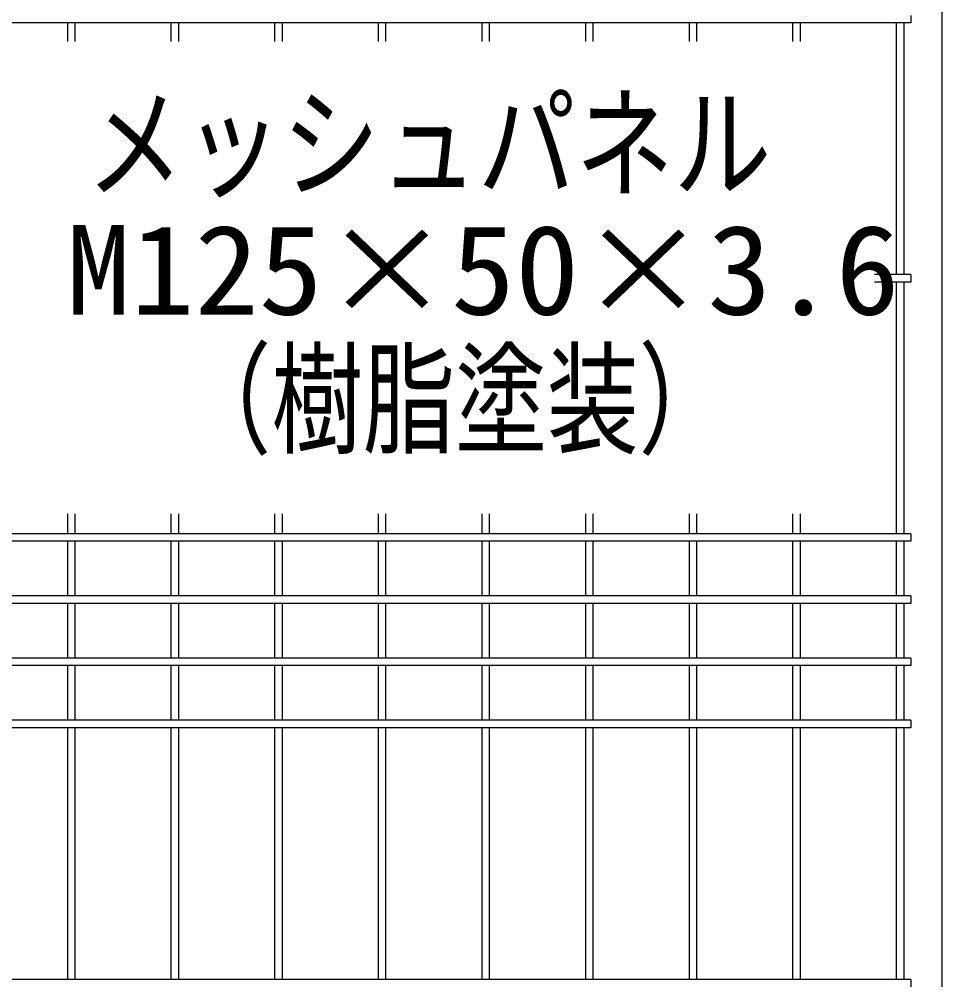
# Model space of a CAD drawing. Units: millimetres, scale not verified. Extents: x -4455 to 4455, y -3150 to 3150.
# Drawn here: x 2208.8 to 2654, y -96.9 to 366.5 of the extents above; entities that cross this region are included whole.
import ezdxf
from ezdxf.enums import TextEntityAlignment as Align

# ---------------------------------------------------------------- set-up
doc = ezdxf.new("R2010")
doc.units = ezdxf.units.MM
doc.header["$LTSCALE"] = 20
doc.linetypes.add('USER2', pattern=[0.375, 0.25, -0.125])
for name, color, linetype, lineweight in [('0-2_0', 3, 'USER2', 25), ('0-6_扉縦枠', 7, 'Continuous', 25), ('0-F_NER', 30, 'Continuous', 25)]:
    doc.layers.add(name, color=color, linetype=linetype, lineweight=lineweight)
doc.styles.add('ＭＳ ゴシック', font='')
doc.styles.get('ＭＳ ゴシック').set_extended_font_data('MS Gothic')

msp = doc.modelspace()

# ---------------------------------------------------------------- linework, layer by layer
at = {"layer": '0-6_扉縦枠'}
msp.add_line((2653.97, 891.47), (2653.97, -819.53), dxfattribs=at)
at = {"layer": '0-F_NER'}
for p, q in [((2638.97, 368.28), (2638.97, 364.68)), ((2638.97, 364.68), (1628.97, 364.68)), ((2232.17, 355.67), (2232.17, 364.68)), ((2235.77, 355.67), (2235.77, 364.68)), ((2282.17, 355.67), (2282.17, 364.68)), ((2285.77, 355.67), (2285.77, 364.68)), ((2332.17, 355.67), (2332.17, 364.68)), ((2335.77, 355.67), (2335.77, 364.68)), ((2382.17, 355.67), (2382.17, 364.68)), ((2385.77, 355.67), (2385.77, 364.68)), ((2432.17, 355.67), (2432.17, 364.68)), ((2435.77, 355.67), (2435.77, 364.68)), ((2482.17, 355.67), (2482.17, 364.68)), ((2485.77, 355.67), (2485.77, 364.68)), ((2532.17, 355.67), (2532.17, 364.68)), ((2535.77, 355.67), (2535.77, 364.68)), ((2582.17, 355.67), (2582.17, 364.68)), ((2585.77, 355.67), (2585.77, 364.68)), ((2632.17, 243.28), (2632.17, 364.68)), ((2635.77, 243.28), (2635.77, 364.68)), ((2638.97, 243.28), (2621.5, 243.28)), ((2638.97, 243.28), (2638.97, 239.68)), ((2638.97, 239.68), (2621.5, 239.68)), ((2632.17, 118.28), (2632.17, 239.68)), ((2635.77, 118.28), (2635.77, 239.68)), ((2232.17, 118.28), (2232.17, 127.92)), ((2235.77, 118.28), (2235.77, 127.92)), ((2282.17, 118.28), (2282.17, 127.92)), ((2285.77, 118.28), (2285.77, 127.92)), ((2332.17, 118.28), (2332.17, 127.92)), ((2335.77, 118.28), (2335.77, 127.92)), ((2382.17, 118.28), (2382.17, 127.92)), ((2385.77, 118.28), (2385.77, 127.92)), ((2432.17, 118.28), (2432.17, 127.92)), ((2435.77, 118.28), (2435.77, 127.92)), ((2482.17, 118.28), (2482.17, 127.92)), ((2485.77, 118.28), (2485.77, 127.92)), ((2532.17, 118.28), (2532.17, 127.92)), ((2535.77, 118.28), (2535.77, 127.92)), ((2582.17, 118.28), (2582.17, 127.92)), ((2585.77, 118.28), (2585.77, 127.92)), ((2638.97, 118.28), (1717.29, 118.28)), ((2638.97, 118.28), (2638.97, 114.68)), ((2638.97, 114.68), (1717.29, 114.68)), ((2232.17, 88.28), (2232.17, 114.68)), ((2235.77, 88.28), (2235.77, 114.68)), ((2282.17, 88.28), (2282.17, 114.68)), ((2285.77, 88.28), (2285.77, 114.68)), ((2332.17, 88.28), (2332.17, 114.68)), ((2335.77, 88.28), (2335.77, 114.68)), ((2382.17, 88.28), (2382.17, 114.68)), ((2385.77, 88.28), (2385.77, 114.68)), ((2432.17, 88.28), (2432.17, 114.68)), ((2435.77, 88.28), (2435.77, 114.68)), ((2482.17, 88.28), (2482.17, 114.68)), ((2485.77, 88.28), (2485.77, 114.68)), ((2532.17, 88.28), (2532.17, 114.68)), ((2535.77, 88.28), (2535.77, 114.68)), ((2582.17, 88.28), (2582.17, 114.68)), ((2585.77, 88.28), (2585.77, 114.68)), ((2632.17, 88.28), (2632.17, 114.68)), ((2635.77, 88.28), (2635.77, 114.68)), ((2638.97, 88.28), (1717.29, 88.28)), ((2638.97, 88.28), (2638.97, 84.68)), ((2638.97, 84.68), (1717.29, 84.68)), ((2232.17, 58.28), (2232.17, 84.68)), ((2235.77, 58.28), (2235.77, 84.68)), ((2282.17, 58.28), (2282.17, 84.68)), ((2285.77, 58.28), (2285.77, 84.68)), ((2332.17, 58.28), (2332.17, 84.68)), ((2335.77, 58.28), (2335.77, 84.68)), ((2382.17, 58.28), (2382.17, 84.68)), ((2385.77, 58.28), (2385.77, 84.68)), ((2432.17, 58.28), (2432.17, 84.68)), ((2435.77, 58.28), (2435.77, 84.68)), ((2482.17, 58.28), (2482.17, 84.68)), ((2485.77, 58.28), (2485.77, 84.68)), ((2532.17, 58.28), (2532.17, 84.68)), ((2535.77, 58.28), (2535.77, 84.68)), ((2582.17, 58.28), (2582.17, 84.68)), ((2585.77, 58.28), (2585.77, 84.68)), ((2632.17, 58.28), (2632.17, 84.68)), ((2635.77, 58.28), (2635.77, 84.68)), ((2638.97, 58.28), (1717.29, 58.28)), ((2638.97, 58.28), (2638.97, 54.68)), ((2638.97, 54.68), (1717.29, 54.68)), ((2232.17, 28.28), (2232.17, 54.68)), ((2235.77, 28.28), (2235.77, 54.68)), ((2282.17, 28.28), (2282.17, 54.68)), ((2285.77, 28.28), (2285.77, 54.68)), ((2332.17, 28.28), (2332.17, 54.68)), ((2335.77, 28.28), (2335.77, 54.68)), ((2382.17, 28.28), (2382.17, 54.68)), ((2385.77, 28.28), (2385.77, 54.68)), ((2432.17, 28.28), (2432.17, 54.68)), ((2435.77, 28.28), (2435.77, 54.68)), ((2482.17, 28.28), (2482.17, 54.68)), ((2485.77, 28.28), (2485.77, 54.68)), ((2532.17, 28.28), (2532.17, 54.68)), ((2535.77, 28.28), (2535.77, 54.68)), ((2582.17, 28.28), (2582.17, 54.68)), ((2585.77, 28.28), (2585.77, 54.68)), ((2632.17, 28.28), (2632.17, 54.68)), ((2635.77, 28.28), (2635.77, 54.68)), ((2638.97, 28.28), (1717.29, 28.28)), ((2638.97, 28.28), (2638.97, 24.68)), ((2638.97, 24.68), (1717.29, 24.68)), ((2232.17, -96.72), (2232.17, 24.68)), ((2235.77, -96.72), (2235.77, 24.68)), ((2282.17, -96.72), (2282.17, 24.68)), ((2285.77, -96.72), (2285.77, 24.68)), ((2332.17, -96.72), (2332.17, 24.68)), ((2335.77, -96.72), (2335.77, 24.68)), ((2382.17, -96.72), (2382.17, 24.68)), ((2385.77, -96.72), (2385.77, 24.68)), ((2432.17, -96.72), (2432.17, 24.68)), ((2435.77, -96.72), (2435.77, 24.68)), ((2482.17, -96.72), (2482.17, 24.68)), ((2485.77, -96.72), (2485.77, 24.68)), ((2532.17, -96.72), (2532.17, 24.68)), ((2535.77, -96.72), (2535.77, 24.68)), ((2582.17, -96.72), (2582.17, 24.68)), ((2585.77, -96.72), (2585.77, 24.68)), ((2632.17, -96.72), (2632.17, 24.68)), ((2635.77, -96.72), (2635.77, 24.68)), ((2638.97, -96.72), (2638.97, -100.32))]:
    msp.add_line(p, q, dxfattribs=at)
msp.add_lwpolyline([(2638.97, -96.72), (1628.97, -96.72), (1628.97, -100.32)], dxfattribs=at)

# ---------------------------------------------------------------- texts
at = {"layer": '0-2_0', "color": 4, "style": 'ＭＳ ゴシック'}
for s, width, p in [('メッシュパネル', 0.8, (2241.01, 271.91)), ('M125×50×3.6', 1.05, (2231.56, 210.97)), ('（樹脂塗装）', 0.75, (2286.16, 148.52))]:
    msp.add_text(s, height=43.3, dxfattribs=dict(at, width=width)).set_placement(p, align=Align.BOTTOM_LEFT)

doc.saveas('drawing.dxf')
